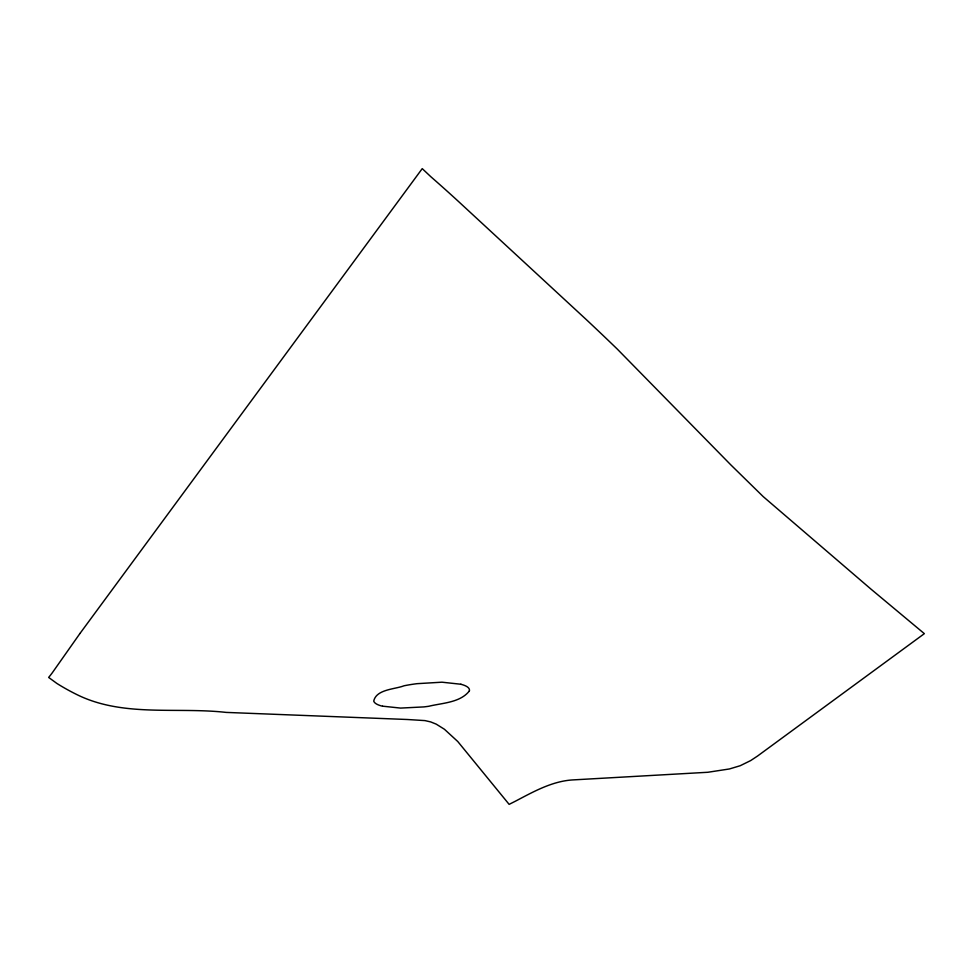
<?xml version="1.0" encoding="UTF-8"?>
<svg xmlns="http://www.w3.org/2000/svg" width="973" height="973" viewBox="0 0 973 973"><rect width="100%" height="100%" fill="white"/><g stroke="black" fill="none" stroke-linecap="round" stroke-linejoin="round"><path stroke-width="1.46" d="M469.424 690.879C460.241 702.761 442.204 702.968 428.74 706.276A34.943 6.215 -8.3 0 1 423.863 706.909L400.584 708.089L382.657 706.179M460.922 684.25L441.985 682.195L417.016 683.678A34.821 6.483 -8.2 0 0 404.087 685.77C394.843 689.37 376.296 689.212 373.729 701.083A93.25 17.137 -8.8 0 0 382.498 706.216M460.874 684.262A91.498 16.529 -7.9 0 1 469.375 690.891M79.968 633.472L52.116 673.036A23.401 2.055 -56 0 1 49.453 676.454L48.65 677.439L56.981 683.508A131.513 76.478 34.4 0 0 77.293 694.795C123.376 717.405 176.672 706.848 226.162 712.406L407.334 719.497L424.982 720.604L430.662 721.905L436.232 724.143L444.418 729.251L457.772 741.523L509.134 804.367L515.228 801.29C533.63 791.657 552.761 780.723 574.082 779.847L707.845 772.27L729.422 768.962L740.185 765.727L750.67 760.582L757.468 756.094L924.35 633.654L870.811 588.981L763.197 496.595L730.747 464.802L617.405 349.21A1273.438 610.837 38.6 0 0 586.318 319.618L458.198 201.216A442.411 124.483 39.1 0 0 430.735 176.636L422.233 168.633L79.968 633.472"/></g></svg>
